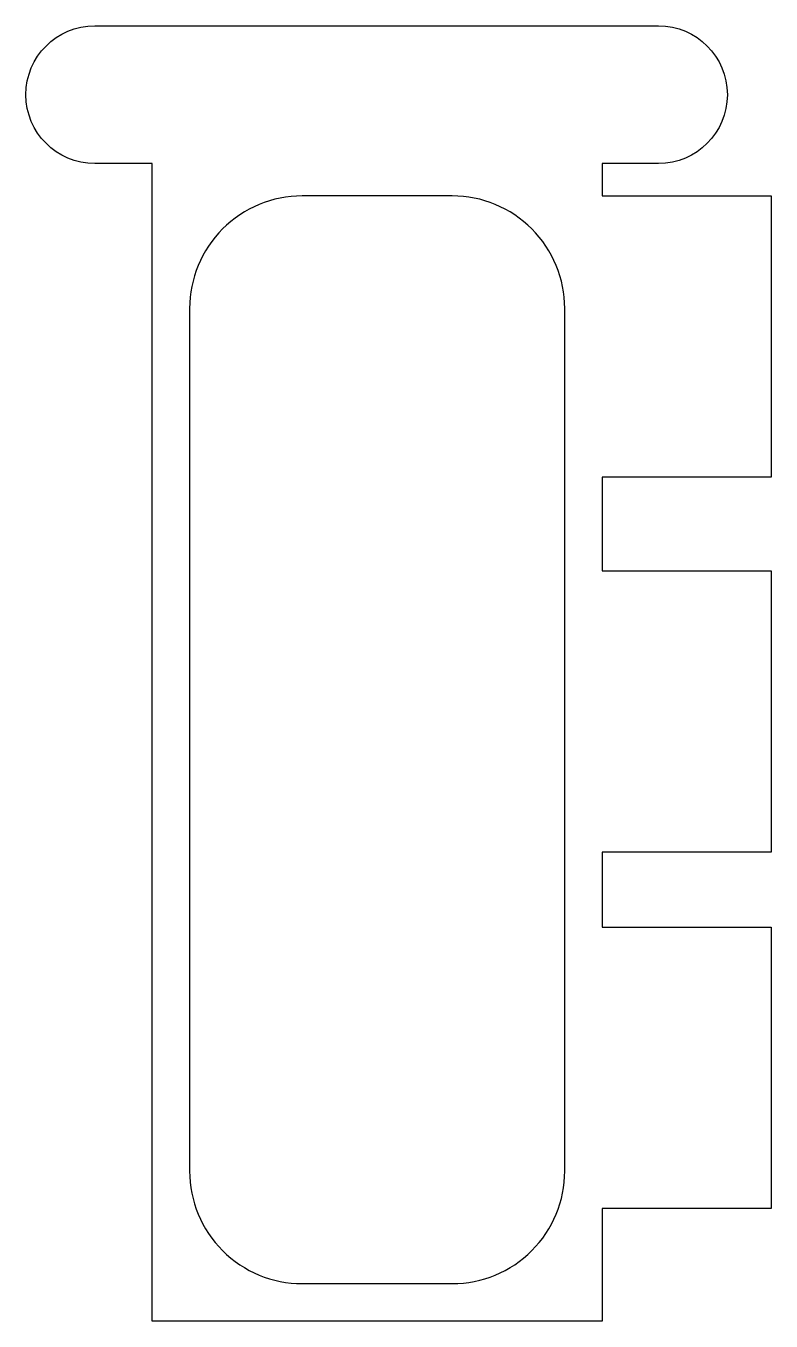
# Model space of a CAD drawing. Header units: millimetres. Extents: x -5.04 to -3.05, y 10.8 to 14.25.
import ezdxf

# ---------------------------------------------------------------- set-up
doc = ezdxf.new("R2010")
doc.units = ezdxf.units.MM
doc.layers.get('0').update_dxf_attribs({"linetype": 'CONTINUOUS'})

msp = doc.modelspace()

# ---------------------------------------------------------------- linework, layer by layer
for points in [[(-3.35, 13.8866), (-3.5, 13.8866), (-3.5, 13.8), (-3.05, 13.8), (-3.05, 13.05), (-3.5, 13.05), (-3.5, 12.8), (-3.05, 12.8), (-3.05, 12.05), (-3.5, 12.05), (-3.5, 11.85), (-3.05, 11.85), (-3.05, 11.1), (-3.5, 11.1), (-3.5, 10.8), (-4.7, 10.8), (-4.7, 13.8866), (-4.8531, 13.8866, -1), (-4.8531, 14.2534), (-3.35, 14.2534, -1)], [(-4.3, 10.9), (-3.9, 10.9, 0.414214), (-3.6, 11.2), (-3.6, 13.5, 0.414214), (-3.9, 13.8), (-4.3, 13.8, 0.414214), (-4.6, 13.5), (-4.6, 11.2, 0.414214)]]:
    msp.add_lwpolyline(points, format="xyb", close=True)

doc.saveas('drawing.dxf')
